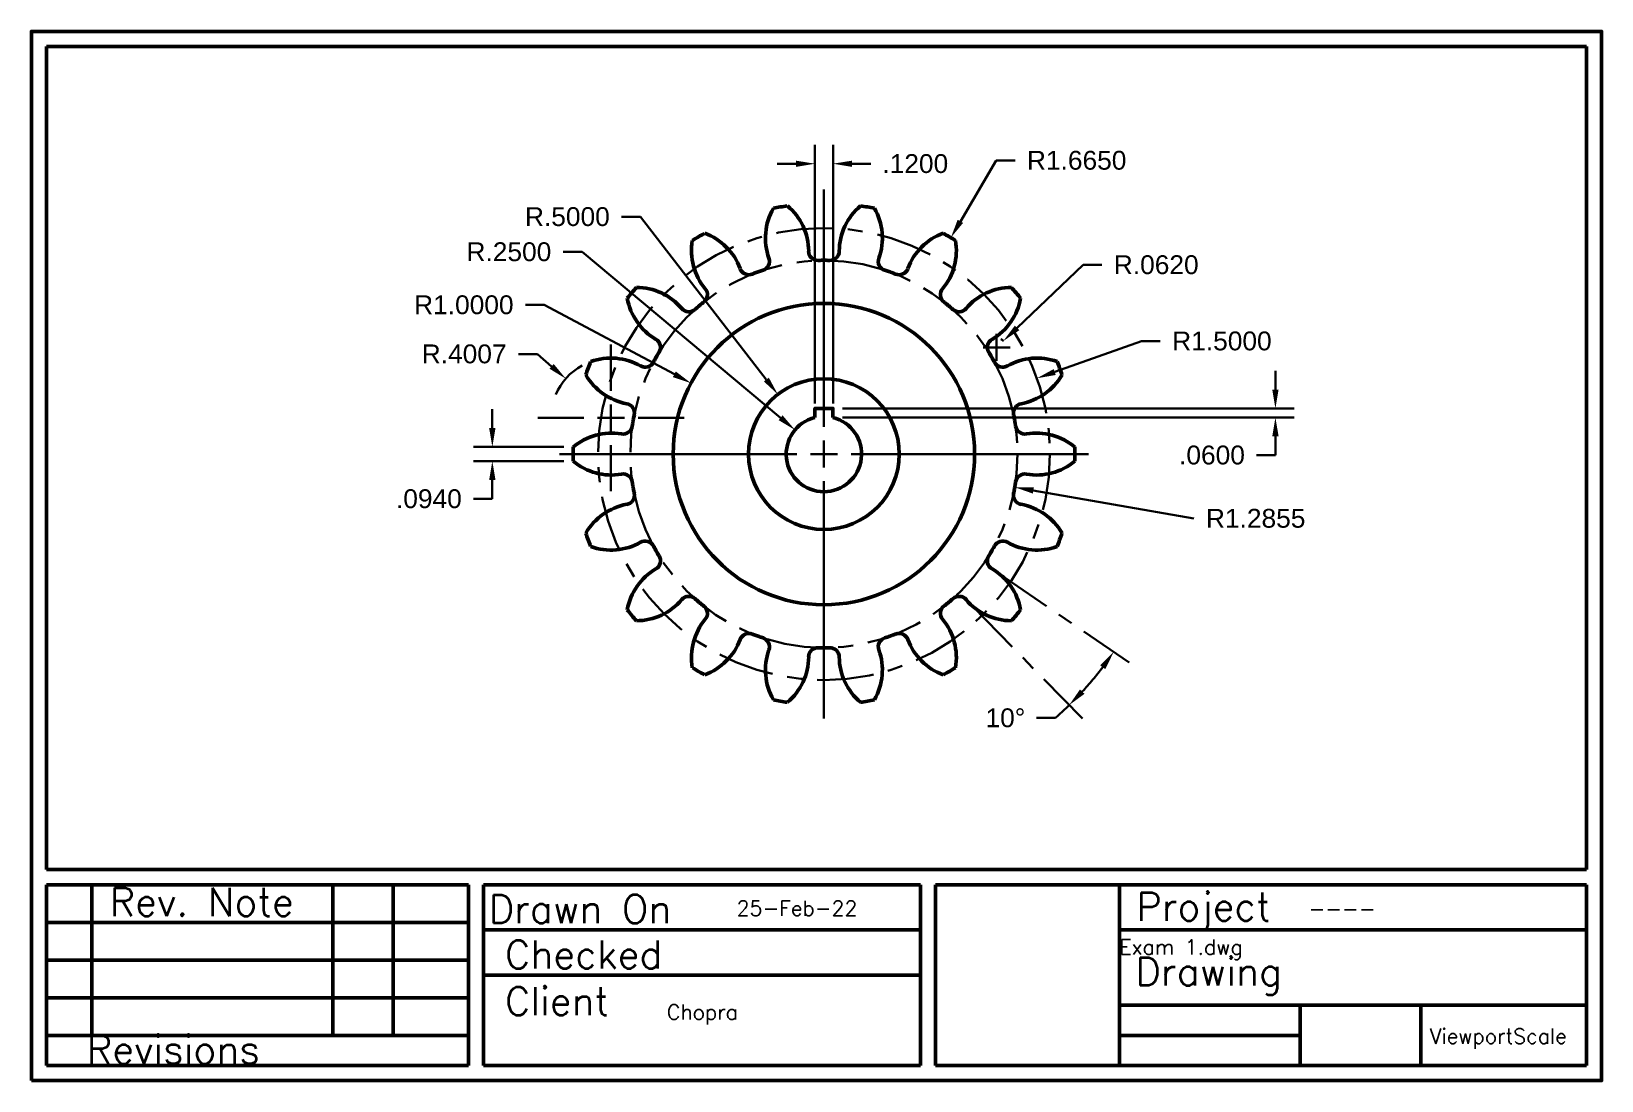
# Paper-space layout 'Layout3-ANSI A4L' of a CAD drawing. Header units: inches. Extents: x 0.1 to 10.5, y 0.1 to 7.
import ezdxf

# ---------------------------------------------------------------- set-up
doc = ezdxf.new("R2010")
doc.units = ezdxf.units.IN
doc.header["$LTSCALE"] = 0.3
doc.header["$MEASUREMENT"] = 0
doc.linetypes.add('CENTER', pattern=[2, 1.25, -0.25, 0.25, -0.25])
doc.layers.get('0').update_dxf_attribs({"lineweight": 50})
for name, color, linetype, lineweight in [('Center Lines', 7, 'CENTER', 30), ('Dim ASME Y14.5 Small', 7, 'Continuous', 30), ('Object', 7, 'Continuous', 50)]:
    doc.layers.add(name, color=color, linetype=linetype, lineweight=lineweight)
doc.styles.add('Fields', font='simplex.shx', dxfattribs={"height": 0.1})
doc.styles.get("Standard").update_dxf_attribs({"font": 'arial.ttf'})
doc.styles.add('Title Block', font='simplex.shx', dxfattribs={"height": 0.1875})
doc.dimstyles.new('ASME Y14.5 Small Radii', dxfattribs={"dimtxt": 0.125, "dimasz": 0.125, "dimexe": 0.125, "dimexo": 0.0625, "dimgap": 0.09, "dimtad": 0, "dimtih": 1, "dimtoh": 1, "dimdec": 4, "dimzin": 4, "dimdsep": 46, "dimtxsty": 'Standard', "dimcen": -0.09, "dimadec": 0, "dimazin": 0, "dimtfac": 1, "dimtdec": 4, "dimtofl": 0, "dimtmove": 0, "dimatfit": 3, "dimfxl": 1, "dimtolj": 1, "dimtzin": 0, "dimarcsym": 0})

# ---------------------------------------------------------------- blocks, each defined once
blk = doc.blocks.new('Gear')
at = {"layer": 'Object'}
for points in [[(13.085, 6.261), (13.078, 6.258), (13.072, 6.256), (13.065, 6.254), (13.058, 6.252), (13.052, 6.249), (13.045, 6.247), (13.039, 6.245), (13.032, 6.242), (13.026, 6.24), (13.019, 6.237), (13.013, 6.235)], [(13.526, 6.325), (13.52, 6.325), (13.513, 6.325), (13.506, 6.326), (13.499, 6.326), (13.492, 6.326), (13.485, 6.326), (13.478, 6.326), (13.471, 6.326), (13.464, 6.325), (13.457, 6.325), (13.45, 6.325)], [(13.964, 6.235), (13.957, 6.237), (13.951, 6.24), (13.944, 6.242), (13.938, 6.245), (13.931, 6.247), (13.925, 6.249), (13.918, 6.252), (13.912, 6.254), (13.905, 6.256), (13.899, 6.258), (13.892, 6.261)], [(12.692, 6.049), (12.686, 6.045), (12.681, 6.04), (12.675, 6.036), (12.67, 6.032), (12.665, 6.027), (12.659, 6.023), (12.654, 6.018), (12.649, 6.014), (12.644, 6.009), (12.638, 6.005), (12.633, 6)], [(14.343, 6), (14.338, 6.005), (14.333, 6.009), (14.328, 6.014), (14.323, 6.018), (14.317, 6.023), (14.312, 6.027), (14.307, 6.032), (14.301, 6.036), (14.296, 6.04), (14.29, 6.045), (14.285, 6.049)], [(12.395, 5.716), (12.391, 5.71), (12.387, 5.704), (12.384, 5.698), (12.38, 5.692), (12.377, 5.686), (12.373, 5.68), (12.37, 5.674), (12.366, 5.668), (12.363, 5.662), (12.36, 5.656), (12.356, 5.65)], [(14.62, 5.65), (14.617, 5.656), (14.614, 5.662), (14.61, 5.668), (14.607, 5.674), (14.603, 5.68), (14.6, 5.686), (14.596, 5.692), (14.593, 5.698), (14.589, 5.704), (14.586, 5.71), (14.582, 5.716)], [(13.548, 5.283), (13.548, 5.283), (13.548, 5.343), (13.428, 5.343), (13.428, 5.283)], [(12.23, 5.301), (12.228, 5.294), (12.227, 5.287), (12.225, 5.28), (12.224, 5.274), (12.223, 5.267), (12.222, 5.26), (12.221, 5.253), (12.219, 5.246), (12.218, 5.239), (12.217, 5.233), (12.216, 5.226)], [(14.76, 5.226), (14.759, 5.233), (14.758, 5.239), (14.757, 5.246), (14.756, 5.253), (14.755, 5.26), (14.754, 5.267), (14.752, 5.274), (14.751, 5.28), (14.75, 5.287), (14.749, 5.294), (14.747, 5.301)], [(12.216, 4.855), (12.217, 4.848), (12.218, 4.841), (12.219, 4.834), (12.221, 4.827), (12.222, 4.82), (12.223, 4.814), (12.224, 4.807), (12.225, 4.8), (12.227, 4.793), (12.228, 4.786), (12.23, 4.779)], [(14.747, 4.779), (14.749, 4.786), (14.75, 4.793), (14.751, 4.8), (14.752, 4.807), (14.754, 4.814), (14.755, 4.82), (14.756, 4.827), (14.757, 4.834), (14.758, 4.841), (14.759, 4.848), (14.76, 4.855)], [(12.356, 4.431), (12.36, 4.425), (12.363, 4.419), (12.366, 4.412), (12.37, 4.406), (12.373, 4.4), (12.377, 4.394), (12.38, 4.388), (12.384, 4.382), (12.387, 4.376), (12.391, 4.371), (12.395, 4.365)], [(14.582, 4.365), (14.586, 4.371), (14.589, 4.376), (14.593, 4.382), (14.596, 4.388), (14.6, 4.394), (14.603, 4.4), (14.607, 4.406), (14.61, 4.412), (14.614, 4.419), (14.617, 4.425), (14.62, 4.431)], [(12.633, 4.08), (12.638, 4.076), (12.644, 4.071), (12.649, 4.067), (12.654, 4.062), (12.659, 4.058), (12.665, 4.053), (12.67, 4.049), (12.675, 4.044), (12.681, 4.04), (12.686, 4.036), (12.692, 4.031)], [(14.285, 4.031), (14.29, 4.036), (14.296, 4.04), (14.301, 4.044), (14.307, 4.049), (14.312, 4.053), (14.317, 4.058), (14.323, 4.062), (14.328, 4.067), (14.333, 4.071), (14.338, 4.076), (14.343, 4.08)], [(13.013, 3.846), (13.019, 3.843), (13.026, 3.841), (13.032, 3.838), (13.039, 3.836), (13.045, 3.833), (13.052, 3.831), (13.058, 3.829), (13.065, 3.826), (13.072, 3.824), (13.078, 3.822), (13.085, 3.82)], [(13.45, 3.755), (13.457, 3.755), (13.464, 3.755), (13.471, 3.755), (13.478, 3.755), (13.485, 3.755), (13.492, 3.755), (13.499, 3.755), (13.506, 3.755), (13.513, 3.755), (13.52, 3.755), (13.526, 3.755)], [(13.892, 3.82), (13.899, 3.822), (13.905, 3.824), (13.912, 3.826), (13.918, 3.829), (13.925, 3.831), (13.931, 3.833), (13.938, 3.836), (13.944, 3.838), (13.951, 3.841), (13.957, 3.843), (13.964, 3.846)]]:
    blk.add_lwpolyline(points, dxfattribs=at)
for radius in [1, 0.5]:
    blk.add_circle((13.488, 5.04), radius, dxfattribs=at)
for centre, radius, start, end in [((13.497, 6.474), 0.397, 150.1839, 199.6466), ((13.488, 5.04), 1.665, 98.3824, 101.6176), ((12.99, 6.384), 0.397, 0.3534, 49.8161), ((13.987, 6.384), 0.397, 130.1839, 179.6466), ((13.488, 5.04), 1.665, 78.3824, 81.6176), ((13.479, 6.474), 0.397, 340.3534, 29.8161), ((13.488, 5.04), 1.665, 118.3824, 121.6176), ((12.56, 6.133), 0.397, 20.3534, 69.8161), ((14.417, 6.133), 0.397, 110.1839, 159.6466), ((13.488, 5.04), 1.665, 58.3824, 61.6176), ((13.006, 6.39), 0.397, 170.1839, 219.6466), ((13.448, 6.387), 0.062, 180.3534, 271.6997), ((13.528, 6.387), 0.062, 268.3003, 359.6466), ((13.97, 6.39), 0.397, 320.3534, 9.8161), ((12.99, 6.292), 0.062, 200.3534, 291.6997), ((13.065, 6.319), 0.062, 288.3003, 19.6466), ((13.911, 6.319), 0.062, 160.3534, 251.6997), ((13.987, 6.292), 0.062, 248.3003, 339.6466), ((13.488, 5.04), 1.665, 138.3824, 141.6176), ((12.574, 6.144), 0.397, 190.1839, 239.6466), ((12.242, 5.749), 0.397, 40.3534, 89.8161), ((12.653, 6.098), 0.062, 308.3003, 39.6466), ((14.323, 6.098), 0.062, 140.3534, 231.6997), ((14.734, 5.749), 0.397, 90.1839, 139.6466), ((14.403, 6.144), 0.397, 300.3534, 349.8161), ((13.488, 5.04), 1.665, 38.3824, 41.6176), ((12.592, 6.046), 0.062, 220.3534, 311.6997), ((14.385, 6.046), 0.062, 228.3003, 319.6466), ((12.342, 5.748), 0.062, 328.3003, 59.6466), ((14.635, 5.748), 0.062, 120.3534, 211.6997), ((13.488, 5.04), 1.665, 158.3824, 161.6176), ((12.075, 5.28), 0.397, 60.3534, 109.8161), ((12.302, 5.679), 0.062, 240.3534, 331.6997), ((14.675, 5.679), 0.062, 208.3003, 299.6466), ((14.902, 5.28), 0.397, 70.1839, 119.6466), ((13.488, 5.04), 1.665, 18.3824, 21.6176), ((12.251, 5.765), 0.397, 210.1839, 259.6466), ((14.725, 5.765), 0.397, 280.3534, 329.8161), ((12.169, 5.313), 0.062, 348.3003, 79.6466), ((14.808, 5.313), 0.062, 100.3534, 191.6997), ((12.155, 5.235), 0.062, 260.3534, 351.6997), ((13.488, 5.04), 0.25, 103.8865, 76.1135), ((14.822, 5.235), 0.062, 188.3003, 279.6466), ((12.078, 4.782), 0.397, 80.3534, 129.8161), ((14.899, 4.782), 0.397, 50.1839, 99.6466), ((13.488, 5.04), 1.665, 178.3824, 181.6176), ((13.488, 5.04), 1.665, 358.3824, 1.6176), ((12.078, 5.298), 0.397, 230.1839, 279.6466), ((12.155, 4.846), 0.062, 8.3003, 99.6466), ((14.822, 4.846), 0.062, 80.3534, 171.6997), ((14.899, 5.298), 0.397, 260.3534, 309.8161), ((12.251, 4.316), 0.397, 100.3534, 149.8161), ((12.169, 4.767), 0.062, 280.3534, 11.6997), ((14.808, 4.767), 0.062, 168.3003, 259.6466), ((14.725, 4.316), 0.397, 30.1839, 79.6466), ((13.488, 5.04), 1.665, 198.3824, 201.6176), ((13.488, 5.04), 1.665, 338.3824, 341.6176), ((12.075, 4.8), 0.397, 250.1839, 299.6466), ((12.302, 4.401), 0.062, 28.3003, 119.6466), ((14.675, 4.401), 0.062, 60.3534, 151.6997), ((14.902, 4.8), 0.397, 240.3534, 289.8161), ((12.574, 3.936), 0.397, 120.3534, 169.8161), ((12.342, 4.332), 0.062, 300.3534, 31.6997), ((14.635, 4.332), 0.062, 148.3003, 239.6466), ((14.403, 3.936), 0.397, 10.1839, 59.6466), ((12.242, 4.331), 0.397, 270.1839, 319.6466), ((12.592, 4.034), 0.062, 48.3003, 139.6466), ((14.385, 4.034), 0.062, 40.3534, 131.6997), ((14.734, 4.331), 0.397, 220.3534, 269.8161), ((13.488, 5.04), 1.665, 218.3824, 221.6176), ((12.653, 3.983), 0.062, 320.3534, 51.6997), ((14.323, 3.983), 0.062, 128.3003, 219.6466), ((13.488, 5.04), 1.665, 318.3824, 321.6176), ((13.006, 3.69), 0.397, 140.3534, 189.8161), ((13.97, 3.69), 0.397, 350.1839, 39.6466), ((12.56, 3.948), 0.397, 290.1839, 339.6466), ((12.99, 3.788), 0.062, 68.3003, 159.6466), ((13.065, 3.761), 0.062, 340.3534, 71.6997), ((13.448, 3.693), 0.062, 88.3003, 179.6466), ((13.528, 3.693), 0.062, 0.3534, 91.6997), ((13.911, 3.761), 0.062, 108.3003, 199.6466), ((13.987, 3.788), 0.062, 20.3534, 111.6997), ((14.417, 3.948), 0.397, 200.3534, 249.8161), ((13.497, 3.607), 0.397, 160.3534, 209.8161), ((12.99, 3.696), 0.397, 310.1839, 359.6466), ((13.987, 3.696), 0.397, 180.3534, 229.8161), ((13.479, 3.607), 0.397, 330.1839, 19.6466), ((13.488, 5.04), 1.665, 238.3824, 241.6176), ((13.488, 5.04), 1.665, 298.3824, 301.6176), ((13.488, 5.04), 1.665, 258.3824, 261.6176), ((13.488, 5.04), 1.665, 278.3824, 281.6176)]:
    blk.add_arc(centre, radius, start, end, dxfattribs=at)
blk = doc.blocks.new('*D8')
at = {"layer": 'Defpoints', "color": 0, "transparency": 16777216}
for p in [(-10.109, 6.476), (-10.951, 5.04)]:
    blk.add_point(p, dxfattribs=at)
at = {"layer": 'Dim ASME Y14.5 Small', "color": 0, "lineweight": -2, "transparency": 16777216}
for p, q in [((-9.808, 6.989), (-10.046, 6.584)), ((-9.683, 6.989), (-9.808, 6.989)), ((-10.951, 5.22), (-10.951, 6.795)), ((-10.951, 4.95), (-10.951, 5.13)), ((-11.131, 5.04), (-12.706, 5.04)), ((-11.041, 5.04), (-10.861, 5.04)), ((-10.771, 5.04), (-9.196, 5.04)), ((-10.951, 4.86), (-10.951, 3.285))]:
    blk.add_line(p, q, dxfattribs=at)
at = {"layer": 'Dim ASME Y14.5 Small', "color": 0, "transparency": 16777216}
blk.add_solid([(-10.064, 6.595), (-10.028, 6.574), (-10.109, 6.476)], dxfattribs=at)
at = {"layer": 'Dim ASME Y14.5 Small', "color": 0, "transparency": 16777216, "insert": (-9.274, 6.989), "char_height": 0.125, "attachment_point": 5}
blk.add_mtext('\\A1;R1.6650', dxfattribs=at)
blk = doc.blocks.new('*D11')
at = {"layer": 'Defpoints', "color": 0, "transparency": 16777216}
for p in [(-10.891, 5.343), (-10.891, 5.283), (-7.955, 5.283)]:
    blk.add_point(p, dxfattribs=at)
at = {"layer": 'Dim ASME Y14.5 Small', "color": 0, "lineweight": -2, "transparency": 16777216}
for p, q in [((-7.955, 5.468), (-7.955, 5.593)), ((-10.829, 5.343), (-7.83, 5.343)), ((-10.829, 5.283), (-7.83, 5.283)), ((-7.955, 5.158), (-7.955, 5.033)), ((-7.955, 5.033), (-8.08, 5.033))]:
    blk.add_line(p, q, dxfattribs=at)
at = {"layer": 'Dim ASME Y14.5 Small', "color": 0, "transparency": 16777216}
for points in [[(-7.976, 5.468), (-7.934, 5.468), (-7.955, 5.343)], [(-7.976, 5.158), (-7.934, 5.158), (-7.955, 5.283)]]:
    blk.add_solid(points, dxfattribs=at)
at = {"layer": 'Dim ASME Y14.5 Small', "color": 0, "transparency": 16777216, "insert": (-8.376, 5.033), "char_height": 0.125, "attachment_point": 5}
blk.add_mtext('\\A1;.0600', dxfattribs=at)
blk = doc.blocks.new('*D12')
at = {"layer": 'Defpoints', "color": 0, "transparency": 16777216}
for p in [(-10.891, 6.967), (-11.011, 5.313), (-10.891, 5.313)]:
    blk.add_point(p, dxfattribs=at)
at = {"layer": 'Dim ASME Y14.5 Small', "color": 0, "lineweight": -2, "transparency": 16777216}
for p, q in [((-11.011, 5.375), (-11.011, 7.092)), ((-10.891, 5.375), (-10.891, 7.092)), ((-11.136, 6.967), (-11.261, 6.967)), ((-10.766, 6.967), (-10.641, 6.967))]:
    blk.add_line(p, q, dxfattribs=at)
at = {"layer": 'Dim ASME Y14.5 Small', "color": 0, "transparency": 16777216}
for points in [[(-11.136, 6.987), (-11.136, 6.946), (-11.011, 6.967)], [(-10.766, 6.987), (-10.766, 6.946), (-10.891, 6.967)]]:
    blk.add_solid(points, dxfattribs=at)
at = {"layer": 'Dim ASME Y14.5 Small', "color": 0, "transparency": 16777216, "insert": (-10.345, 6.967), "char_height": 0.125, "attachment_point": 5}
blk.add_mtext('\\A1;.1200', dxfattribs=at)
blk = doc.blocks.new('*D13')
at = {"layer": 'Defpoints', "color": 0, "transparency": 16777216}
for p in [(-12.616, 5.087), (-13.152, 4.993), (-12.616, 4.993)]:
    blk.add_point(p, dxfattribs=at)
at = {"layer": 'Dim ASME Y14.5 Small', "color": 0, "lineweight": -2, "transparency": 16777216}
for p, q in [((-13.152, 5.212), (-13.152, 5.337)), ((-12.678, 5.087), (-13.277, 5.087)), ((-12.678, 4.993), (-13.277, 4.993)), ((-13.152, 4.868), (-13.152, 4.743)), ((-13.152, 4.743), (-13.277, 4.743))]:
    blk.add_line(p, q, dxfattribs=at)
at = {"layer": 'Dim ASME Y14.5 Small', "color": 0, "transparency": 16777216}
for points in [[(-13.173, 5.212), (-13.131, 5.212), (-13.152, 5.087)], [(-13.173, 4.868), (-13.131, 4.868), (-13.152, 4.993)]]:
    blk.add_solid(points, dxfattribs=at)
at = {"layer": 'Dim ASME Y14.5 Small', "color": 0, "transparency": 16777216, "insert": (-13.573, 4.743), "char_height": 0.125, "attachment_point": 5}
blk.add_mtext('\\A1;.0940', dxfattribs=at)
blk = doc.blocks.new('*D14')
at = {"layer": 'Defpoints', "color": 0, "transparency": 16777216}
for p in [(-9.805, 5.748), (-9.76, 5.791)]:
    blk.add_point(p, dxfattribs=at)
at = {"layer": 'Dim ASME Y14.5 Small', "color": 0, "lineweight": -2, "transparency": 16777216}
for p, q in [((-9.232, 6.296), (-9.67, 5.877)), ((-9.107, 6.296), (-9.232, 6.296)), ((-9.805, 5.658), (-9.805, 5.838)), ((-9.895, 5.748), (-9.715, 5.748))]:
    blk.add_line(p, q, dxfattribs=at)
blk.add_arc((-9.805, 5.748), 0.062, 43.731, 62.5955, dxfattribs=at)
at = {"layer": 'Dim ASME Y14.5 Small', "color": 0, "transparency": 16777216}
blk.add_solid([(-9.684, 5.893), (-9.655, 5.862), (-9.76, 5.791)], dxfattribs=at)
at = {"layer": 'Dim ASME Y14.5 Small', "color": 0, "transparency": 16777216, "insert": (-8.746, 6.296), "char_height": 0.125, "attachment_point": 5}
blk.add_mtext('\\A1;R.0620', dxfattribs=at)
blk = doc.blocks.new('*D40')
at = {"layer": 'Defpoints', "color": 0, "transparency": 16777216}
for p in [(-12.664, 5.54), (-12.365, 5.28)]:
    blk.add_point(p, dxfattribs=at)
at = {"layer": 'Dim ASME Y14.5 Small', "color": 0, "lineweight": -2, "transparency": 16777216}
for p, q in [((-12.365, 5.46), (-12.365, 5.767)), ((-12.978, 5.704), (-12.853, 5.704)), ((-12.853, 5.704), (-12.759, 5.622)), ((-12.365, 5.19), (-12.365, 5.37)), ((-12.545, 5.28), (-12.851, 5.28)), ((-12.455, 5.28), (-12.275, 5.28)), ((-12.185, 5.28), (-11.878, 5.28)), ((-12.365, 5.1), (-12.365, 4.793))]:
    blk.add_line(p, q, dxfattribs=at)
blk.add_arc((-12.365, 5.28), 0.397, 118.8411, 157.1195, dxfattribs=at)
at = {"layer": 'Dim ASME Y14.5 Small', "color": 0, "transparency": 16777216}
blk.add_solid([(-12.745, 5.638), (-12.772, 5.606), (-12.664, 5.54)], dxfattribs=at)
at = {"layer": 'Dim ASME Y14.5 Small', "color": 0, "transparency": 16777216, "insert": (-13.339, 5.704), "char_height": 0.125, "attachment_point": 5}
blk.add_mtext('\\A1;R.4007', dxfattribs=at)
blk = doc.blocks.new('*D41')
at = {"layer": 'Defpoints', "color": 0, "transparency": 16777216}
for p in [(-11.834, 5.511), (-10.951, 5.04)]:
    blk.add_point(p, dxfattribs=at)
at = {"layer": 'Dim ASME Y14.5 Small', "color": 0, "lineweight": -2, "transparency": 16777216}
for p, q in [((-10.951, 5.22), (-10.951, 6.13)), ((-12.932, 6.03), (-12.807, 6.03)), ((-12.807, 6.03), (-11.944, 5.57)), ((-10.951, 4.95), (-10.951, 5.13)), ((-11.131, 5.04), (-12.041, 5.04)), ((-11.041, 5.04), (-10.861, 5.04)), ((-10.771, 5.04), (-9.861, 5.04)), ((-10.951, 4.86), (-10.951, 3.95))]:
    blk.add_line(p, q, dxfattribs=at)
at = {"layer": 'Dim ASME Y14.5 Small', "color": 0, "transparency": 16777216}
blk.add_solid([(-11.934, 5.588), (-11.954, 5.551), (-11.834, 5.511)], dxfattribs=at)
at = {"layer": 'Dim ASME Y14.5 Small', "color": 0, "transparency": 16777216, "insert": (-13.341, 6.03), "char_height": 0.125, "attachment_point": 5}
blk.add_mtext('\\A1;R1.0000', dxfattribs=at)
blk = doc.blocks.new('*D42')
at = {"layer": 'Defpoints', "color": 0, "transparency": 16777216}
for p in [(-11.143, 5.2), (-10.951, 5.04)]:
    blk.add_point(p, dxfattribs=at)
at = {"layer": 'Dim ASME Y14.5 Small', "color": 0, "lineweight": -2, "transparency": 16777216}
for p, q in [((-12.681, 6.382), (-12.556, 6.382)), ((-12.556, 6.382), (-11.239, 5.281)), ((-10.951, 5.22), (-10.951, 5.38)), ((-10.951, 4.95), (-10.951, 5.13)), ((-11.131, 5.04), (-11.291, 5.04)), ((-11.041, 5.04), (-10.861, 5.04)), ((-10.771, 5.04), (-10.611, 5.04)), ((-10.951, 4.86), (-10.951, 4.7))]:
    blk.add_line(p, q, dxfattribs=at)
at = {"layer": 'Dim ASME Y14.5 Small', "color": 0, "transparency": 16777216}
blk.add_solid([(-11.226, 5.297), (-11.252, 5.265), (-11.143, 5.2)], dxfattribs=at)
at = {"layer": 'Dim ASME Y14.5 Small', "color": 0, "transparency": 16777216, "insert": (-13.042, 6.382), "char_height": 0.125, "attachment_point": 5}
blk.add_mtext('\\A1;R.2500', dxfattribs=at)
blk = doc.blocks.new('*D43')
at = {"layer": 'Defpoints', "color": 0, "transparency": 16777216}
for p in [(-11.257, 5.436), (-10.951, 5.04)]:
    blk.add_point(p, dxfattribs=at)
at = {"layer": 'Dim ASME Y14.5 Small', "color": 0, "lineweight": -2, "transparency": 16777216}
for p, q in [((-12.294, 6.615), (-12.169, 6.615)), ((-12.169, 6.615), (-11.334, 5.535)), ((-10.951, 5.22), (-10.951, 5.63)), ((-10.951, 4.95), (-10.951, 5.13)), ((-11.131, 5.04), (-11.541, 5.04)), ((-11.041, 5.04), (-10.861, 5.04)), ((-10.771, 5.04), (-10.361, 5.04)), ((-10.951, 4.86), (-10.951, 4.45))]:
    blk.add_line(p, q, dxfattribs=at)
at = {"layer": 'Dim ASME Y14.5 Small', "color": 0, "transparency": 16777216}
blk.add_solid([(-11.317, 5.547), (-11.35, 5.522), (-11.257, 5.436)], dxfattribs=at)
at = {"layer": 'Dim ASME Y14.5 Small', "color": 0, "transparency": 16777216, "insert": (-12.654, 6.615), "char_height": 0.125, "attachment_point": 5}
blk.add_mtext('\\A1;R.5000', dxfattribs=at)
blk = doc.blocks.new('*D44')
at = {"layer": 'Defpoints', "color": 0, "transparency": 16777216}
for p in [(-9.538, 5.543), (-10.951, 5.04)]:
    blk.add_point(p, dxfattribs=at)
at = {"layer": 'Dim ASME Y14.5 Small', "color": 0, "lineweight": -2, "transparency": 16777216}
for p, q in [((-10.951, 5.22), (-10.951, 6.63)), ((-8.844, 5.79), (-9.42, 5.585)), ((-8.719, 5.79), (-8.844, 5.79)), ((-10.951, 4.95), (-10.951, 5.13)), ((-11.131, 5.04), (-12.541, 5.04)), ((-11.041, 5.04), (-10.861, 5.04)), ((-10.771, 5.04), (-9.361, 5.04)), ((-10.951, 4.86), (-10.951, 3.45))]:
    blk.add_line(p, q, dxfattribs=at)
at = {"layer": 'Dim ASME Y14.5 Small', "color": 0, "transparency": 16777216}
blk.add_solid([(-9.427, 5.604), (-9.413, 5.565), (-9.538, 5.543)], dxfattribs=at)
at = {"layer": 'Dim ASME Y14.5 Small', "color": 0, "transparency": 16777216, "insert": (-8.31, 5.79), "char_height": 0.125, "attachment_point": 5}
blk.add_mtext('\\A1;R1.5000', dxfattribs=at)
blk = doc.blocks.new('*D45')
at = {"layer": 'Defpoints', "color": 0, "transparency": 16777216}
for p in [(-10.951, 5.04), (-9.685, 4.82)]:
    blk.add_point(p, dxfattribs=at)
at = {"layer": 'Dim ASME Y14.5 Small', "color": 0, "lineweight": -2, "transparency": 16777216}
for p, q in [((-10.951, 5.22), (-10.951, 6.416)), ((-10.951, 4.95), (-10.951, 5.13)), ((-11.131, 5.04), (-12.327, 5.04)), ((-11.041, 5.04), (-10.861, 5.04)), ((-10.771, 5.04), (-9.576, 5.04)), ((-10.951, 4.86), (-10.951, 3.665)), ((-8.496, 4.613), (-9.562, 4.798))]:
    blk.add_line(p, q, dxfattribs=at)
at = {"layer": 'Dim ASME Y14.5 Small', "color": 0, "transparency": 16777216}
blk.add_solid([(-9.558, 4.819), (-9.565, 4.778), (-9.685, 4.82)], dxfattribs=at)
at = {"layer": 'Dim ASME Y14.5 Small', "color": 0, "transparency": 16777216, "insert": (-8.086, 4.613), "char_height": 0.125, "attachment_point": 5}
blk.add_mtext('\\A1;R1.2855', dxfattribs=at)
blk = doc.blocks.new('*D46')
at = {"layer": 'Center Lines', "color": 0, "lineweight": -2, "transparency": 16777216}
for p, q in [((-9.784, 4.243), (-8.925, 3.656)), ((-9.964, 4.029), (-9.236, 3.285)), ((-9.415, 3.289), (-9.54, 3.289))]:
    blk.add_line(p, q, dxfattribs=at)
for start, end in [(317.4059, 322.5941), (311.2552, 314.3306)]:
    blk.add_arc((-10.951, 5.04), 2.329, start, end, dxfattribs=at)
at = {"layer": 'Center Lines', "color": 0, "transparency": 16777216}
for points in [[(-9.118, 3.638), (-9.084, 3.613), (-9.028, 3.727)], [(-9.222, 3.449), (-9.252, 3.478), (-9.324, 3.374)]]:
    blk.add_solid(points, dxfattribs=at)
at = {"layer": 'Defpoints', "color": 0, "transparency": 16777216}
for p in [(-10.951, 5.04), (-10.951, 5.04), (-9.836, 4.279), (-10.008, 4.074), (-9.119, 3.603)]:
    blk.add_point(p, dxfattribs=at)
at = {"layer": 'Center Lines', "color": 0, "transparency": 16777216, "insert": (-9.747, 3.289), "char_height": 0.125, "attachment_point": 5}
blk.add_mtext('\\A1;10%%D', dxfattribs=at)
blk = doc.blocks.new('Gear With Dimensions')
at = {"layer": 'Center Lines'}
for radius in [1.5, 1.2855]:
    blk.add_circle((13.48834, 5.04014), radius, dxfattribs=at)
at = {"layer": 'Object'}
blk.add_blockref('Gear', (0, 0), dxfattribs=at)
at = {"layer": 'Center Lines'}
dim = blk.add_angular_dim_2l(base=(15.32092, 3.60268), line1=((13.48834, 5.04014), (14.60348, 4.27857)), line2=((13.48834, 5.04014), (14.43198, 4.07418)), text='10%%D', dimstyle='ASME Y14.5 Small Radii', dxfattribs=at)
dim.commit()
dim.dimension.update_dxf_attribs({"geometry": '*D46', "text_midpoint": (14.69244, 3.28918), "insert": (24.43954, 0)})
at = {"layer": 'Dim ASME Y14.5 Small'}
dim = blk.add_linear_dim(base=(13.54834, 6.96655), p1=(13.42834, 5.31283), p2=(13.54834, 5.31283), dimstyle='ASME Y14.5 Small Radii', dxfattribs=at)
dim.commit()
dim.dimension.update_dxf_attribs({"geometry": '*D12', "text_midpoint": (14.09473, 6.96655), "insert": (24.43954, 0)})
for center, mpoint, picture, middle in [((13.48834, 5.04014), (14.33069, 6.47634), '*D8', (15.16523, 6.98862)), ((13.48834, 5.04014), (13.1825, 5.43569), '*D43', (11.78514, 6.61501)), ((13.48834, 5.04014), (14.90158, 5.54288), '*D44', (16.1298, 5.78982)), ((13.48834, 5.04014), (13.29654, 5.20049), '*D42', (11.39782, 6.38192)), ((13.48834, 5.04014), (14.75478, 4.81958), '*D45', (15.94376, 4.61251)), ((14.63481, 5.74821), (14.67961, 5.79107), '*D14', (15.69311, 6.29617)), ((13.48834, 5.04014), (12.60601, 5.51078), '*D41', (11.09839, 6.03009))]:
    dim = blk.add_radius_dim(center=center, mpoint=mpoint, dimstyle='ASME Y14.5 Small Radii', dxfattribs=at)
    dim.commit()
    dim.dimension.update_dxf_attribs({"geometry": picture, "text_midpoint": middle, "dimtype": 132, "insert": (24.43954, 0)})
dim = blk.add_radius_dim(center=(12.07496, 5.28025), mpoint=(11.77519, 5.5402), text='R.4007', dimstyle='ASME Y14.5 Small Radii', dxfattribs=at)
dim.commit()
dim.dimension.update_dxf_attribs({"geometry": '*D40', "text_midpoint": (11.10059, 5.70399), "insert": (24.43954, 0)})
for base, p1, p2, picture, middle in [((16.48446, 5.28283), (13.54834, 5.34283), (13.54834, 5.28283), '*D11', (16.06307, 5.03283)), ((11.28771, 4.99314), (11.824, 5.08714), (11.824, 4.99314), '*D13', (10.86633, 4.74314))]:
    dim = blk.add_linear_dim(base=base, p1=p1, p2=p2, angle=90, dimstyle='ASME Y14.5 Small Radii', dxfattribs=at)
    dim.commit()
    dim.dimension.update_dxf_attribs({"geometry": picture, "text_midpoint": middle, "insert": (24.43954, 0)})

psp = doc.layouts.new('Layout3-ANSI A4L')

# ---------------------------------------------------------------- linework, layer by layer
for p, q in [((10.389, 6.939), (0.169, 6.939)), ((0.169, 6.939), (0.169, 1.476)), ((10.389, 1.476), (10.389, 6.939)), ((0.169, 1.476), (10.389, 1.476)), ((0.169, 1.376), (2.969, 1.376)), ((0.169, 1.376), (0.169, 0.176)), ((0.469, 1.376), (0.469, 0.376)), ((2.069, 1.376), (2.069, 0.376)), ((2.469, 1.376), (2.469, 0.376)), ((2.969, 0.176), (2.969, 1.376)), ((3.069, 1.376), (5.969, 1.376)), ((3.069, 0.176), (3.069, 1.376)), ((5.969, 0.176), (5.969, 1.376)), ((6.069, 1.376), (10.389, 1.376)), ((6.069, 0.176), (6.069, 1.376)), ((7.289, 0.176), (7.289, 1.376)), ((10.389, 0.176), (10.389, 1.376)), ((0.169, 1.126), (2.969, 1.126)), ((3.069, 1.076), (5.969, 1.076)), ((7.289, 1.076), (10.389, 1.076)), ((0.169, 0.876), (2.969, 0.876)), ((3.069, 0.776), (5.969, 0.776)), ((0.169, 0.626), (2.969, 0.626)), ((7.289, 0.576), (10.389, 0.576)), ((8.489, 0.176), (8.489, 0.576)), ((9.289, 0.176), (9.289, 0.576)), ((0.169, 0.376), (2.969, 0.376)), ((7.289, 0.376), (8.489, 0.376)), ((0.169, 0.176), (2.969, 0.176)), ((3.069, 0.176), (5.969, 0.176)), ((6.069, 0.176), (10.389, 0.176))]:
    psp.add_line(p, q)
psp.add_lwpolyline([(0.069, 0.076), (10.489, 0.076), (10.489, 7.039), (0.069, 7.039)], close=True)

# ---------------------------------------------------------------- block references
at = {"layer": 'Center Lines'}
psp.add_blockref('Gear With Dimensions', (-8.16, -0.806), dxfattribs=at)

# ---------------------------------------------------------------- texts
at = {"attachment_point": 1}
for s, width, gutter_width, insert, char_height, style in [('Rev. Note', 1.6, 0.938, (0.588, 1.356), 0.1875, 'Title Block'), ('Drawn On', 2.9, 0.938, (3.103, 1.309), 0.1875, 'Title Block'), ('Project', 2.9, 0.938, (7.401, 1.325), 0.1875, 'Title Block'), ('Checked', 2.9, 0.938, (3.211, 1.007), 0.1875, 'Title Block'), ('Drawing', 2.9, 0.938, (7.395, 0.894), 0.1875, 'Title Block'), ('Client', 2.9, 0.938, (3.211, 0.697), 0.1875, 'Title Block'), ('Chopra', 1.46708, 0.5, (4.286, 0.581), 0.1, 'Fields'), ('Revisions', 1.89578, 0.938, (0.436, 0.376), 0.1875, 'Title Block')]:
    psp.add_mtext_dynamic_manual_height_columns(s, width=width, gutter_width=gutter_width, heights=[0], dxfattribs=dict(at, insert=insert, char_height=char_height, style=style))
at = {"char_height": 0.1, "attachment_point": 1, "style": 'Fields'}
for s, insert in [('25-Feb-22', (4.749, 1.27)), ('----', (8.544, 1.267)), ('Exam 1.dwg', (7.289, 1.012)), ('ViewportScale', (9.35, 0.421))]:
    psp.add_mtext(s, dxfattribs=dict(at, insert=insert))

doc.saveas('drawing.dxf')
